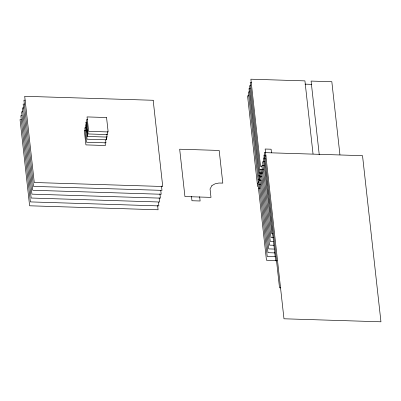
<?xml version="1.0" encoding="UTF-8"?>
<svg xmlns="http://www.w3.org/2000/svg" width="401" height="401" viewBox="0 0 401 401"><rect width="100%" height="100%" fill="white"/><g stroke="black" fill="none" stroke-linecap="round" stroke-linejoin="round"><path stroke-width="0.6" d="M251.467 82.486L250.224 82.446L260.299 173.297L261.487 173.332M304.94 84.145L311.783 84.36M250.825 85.709L249.582 85.669L259.658 176.515L260.845 176.555M250.244 88.611L249.001 88.571L259.076 179.422L260.264 179.458M249.572 91.964L248.329 91.929L258.404 182.776M248.795 95.874L247.552 95.834L257.622 186.686M25.173 100.215L23.93 100.175L33.489 186.385L161.964 190.37L161.483 186.029M24.401 104.095L23.153 104.054L32.712 190.264L161.187 194.254L160.776 190.53M23.624 107.979L22.376 107.939L31.935 194.149L160.41 198.134L159.929 193.793M22.847 111.859L21.599 111.819L31.163 198.029L159.638 202.014L159.152 197.673M22.075 115.739L20.827 115.699L30.386 201.909L158.861 205.898L158.445 202.174M87.739 119.578L86.521 119.543L88.12 133.959L107.628 134.566L107.298 131.563M21.298 119.618L20.05 119.583L29.609 205.793L158.084 209.778L157.603 205.437M86.661 124.821L85.443 124.781L87.072 139.202L106.586 139.809L106.25 136.806M86.045 127.854L84.822 127.819L86.466 142.235L105.944 142.841L105.598 139.814M85.508 130.52L84.29 130.48L85.934 144.901L105.403 145.508L105.067 142.5M265.683 152.34L264.495 152.3L279.522 287.808L280.77 287.848M265.552 152.656L362.529 155.668L380.95 321.797L283.973 318.785L265.151 149.027L271.096 149.212L271.497 152.841M265.111 155.197L263.923 155.157L275.637 260.8L276.89 260.835M264.896 155.934L266.089 155.969M264.545 158.049L263.352 158.014L271.758 233.793L273.006 233.828M264.329 158.791L265.517 158.826M263.758 161.643L264.946 161.683M263.788 161.829L262.6 161.793L271.001 237.572L273.502 237.648M263.001 165.423L264.189 165.463M263.031 165.608L261.843 165.573L270.244 241.352L273.377 241.447M261.793 166.515L260.55 166.475L250.876 79.203L304.93 80.882L313.031 153.919M262.244 169.202L263.437 169.242M262.279 169.387L261.086 169.352L269.492 245.131L273.873 245.267M259.903 169.723L261.091 169.758M261.492 172.981L262.68 173.016M259.262 172.941L260.45 172.976M261.522 173.167L260.334 173.132L268.735 248.906L274.369 249.081M258.68 175.844L259.868 175.884M260.735 176.761L261.923 176.796M260.765 176.946L259.577 176.911L267.983 252.685L274.865 252.901M258.008 179.202L259.793 179.257M259.978 180.54L261.171 180.575M260.013 180.726L258.82 180.691L267.226 256.465L275.357 256.72M257.226 183.107L259.011 183.162M259.226 184.32L260.414 184.355M259.853 184.525L258.069 184.47L266.47 260.244L277.106 260.575M258.47 188.099L260.254 188.154M339.928 154.756L331.827 81.719L311.086 81.072L319.251 154.731M199.648 196.736L200.119 200.991L191.959 200.741L191.483 196.41M106.796 134.049L107.127 137.067L87.618 136.47L86.02 122.054L87.649 136.47M106.215 136.786L106.551 139.799M211.908 185.573L210.059 188.991L210.986 197.377L184.926 196.565L179.678 149.217L219.177 150.44L222.801 183.102L218.886 183.036L215.066 183.828L211.908 185.573M153.177 100.28L24.702 96.295L34.26 182.505L162.736 186.49L153.177 100.28M106.556 117.523L87.047 116.917L88.646 131.338L108.155 131.944L106.556 117.523"/></g></svg>
